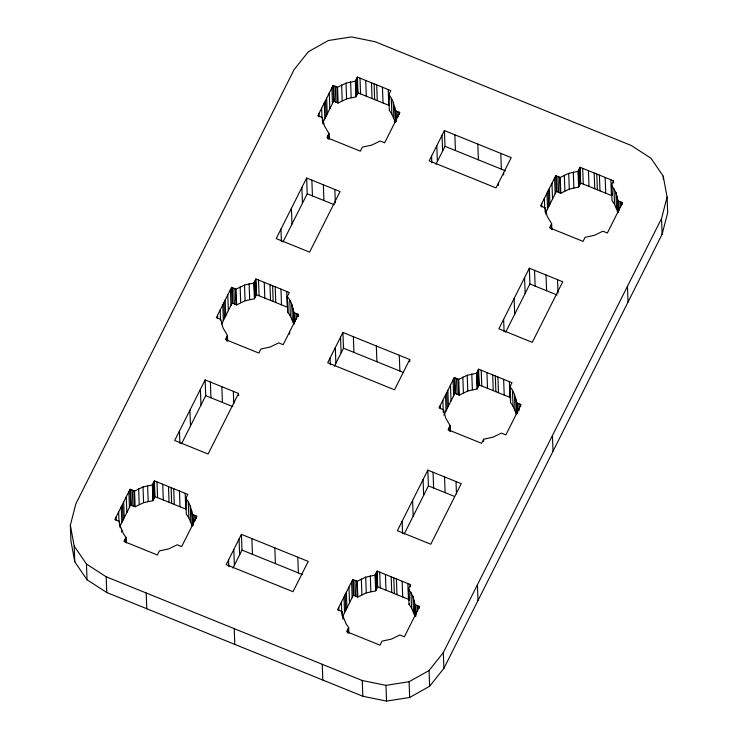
<?xml version="1.0" encoding="UTF-8"?>
<svg xmlns="http://www.w3.org/2000/svg" width="738" height="738" viewBox="0 0 738 738"><rect width="100%" height="100%" fill="white"/><g stroke="black" fill="none" stroke-linecap="round" stroke-linejoin="round"><path stroke-width="1.11" d="M70.341 525.188L75.876 503.74L294.093 69.667L308.355 51.743L328.336 40.525L351.454 36.9L375.153 41.743L631.239 145.478L650.971 158.227L663.241 176.197L667.078 197.064L667.659 212.802L662.115 234.26L443.898 668.333L429.645 686.248L409.673 697.465L386.546 701.1L362.838 696.257L106.761 592.522L87.029 579.773L74.769 561.803L70.922 540.936L70.341 525.188L74.187 546.065L74.769 561.803M74.187 546.065L86.457 564.026L106.18 576.784L362.257 680.519L385.965 685.362L409.092 681.727L429.064 670.51L443.326 652.586L661.543 218.522L667.078 197.064M185.764 498.454C192.544 506.037 192.286 516.415 192.212 525.954L188.863 517.873L186.336 514.202L185.764 498.454L187.803 494.405L154.39 480.872L152.36 484.921L143.015 486.942L134.556 491.056L130.072 489.239L114.851 519.524L119.325 521.342L120.183 527.873M287.257 296.565C294.047 304.148 293.789 314.517 293.715 324.065L290.357 315.984L287.838 312.303L287.257 296.565L289.305 292.497L255.892 278.973L253.854 283.032L244.509 285.043L236.049 289.167L231.575 287.35L216.345 317.635L220.828 319.453L222.987 327.866L227.479 335.486L227.691 341.113M388.76 94.667C395.55 102.241 395.282 112.628 395.208 122.167L391.86 114.086L389.332 110.414L388.76 94.667L390.799 90.608L357.395 77.075L355.356 81.134L346.011 83.145L337.543 87.268L333.069 85.46L317.838 115.746L322.321 117.554L324.48 125.967L328.982 133.596L329.185 139.224M120.1 525.963L130.654 504.986L130.072 489.239M221.603 324.065L232.147 303.087L231.575 287.35M322.663 123.043L333.641 101.198L333.069 85.46M120.1 525.631L123.449 533.703L125.986 537.384L123.947 541.443L157.351 554.976L159.39 550.917L168.725 548.906L177.194 544.782L181.659 546.59L196.88 516.305L192.415 514.497L191.64 510.216M205.146 379.922L174.694 440.494L208.098 454.027L238.549 393.455L205.146 379.922L205.718 395.669L181.52 443.796M227.479 335.486L225.45 339.535L258.853 353.068L260.883 349.019L270.219 347.008L278.687 342.893L283.152 344.701L298.383 314.416L293.918 312.608L293.134 308.318M306.639 178.024L276.196 238.595L309.6 252.128L340.043 191.557L306.639 178.024L307.22 193.771L283.023 241.898M328.982 133.596L326.943 137.646L360.347 151.179L362.386 147.13L371.721 145.109L380.181 140.995L384.655 142.803L399.876 112.517L395.411 110.709L394.636 106.42M130.654 504.986L135.128 506.794L143.587 502.679L152.932 500.668L154.971 496.619L154.39 480.872M232.147 303.087L236.63 304.905L245.09 300.79L254.435 298.77L256.473 294.711L255.892 278.973M333.641 101.198L338.124 103.016L346.583 98.892L355.928 96.881L357.967 92.822L357.395 77.075M287.838 312.303L287.783 301.547M389.332 110.414L389.655 109.778M241.418 534.349L226.197 564.635L293.004 591.701L308.235 561.415L241.418 534.349L241.999 550.087L232.959 568.075M342.921 332.46L327.69 362.736L394.507 389.802L409.728 359.517L342.921 332.46L343.493 348.198L334.452 366.177M444.414 130.561L429.193 160.847L496.001 187.913L511.222 157.628L444.414 130.561L444.996 146.308L435.955 164.288M410.568 586.867L410.485 584.616L377.081 571.083L375.042 575.133L365.707 577.153L357.238 581.267L352.773 579.459L337.552 609.745L342.017 611.553L342.912 619.21M509.94 386.767C516.729 394.35 516.471 404.728 516.397 414.267L513.048 406.195L510.521 402.514L509.94 386.767L511.988 382.708L478.584 369.175L476.536 373.244L467.2 375.255L458.741 379.369L454.276 377.561L439.045 407.846L443.51 409.655L445.678 418.077L450.171 425.697L450.374 431.315M613.564 183.061L613.481 180.819L580.077 167.286L578.038 171.345L568.703 173.356L560.234 177.48L555.769 175.672L540.539 205.957L545.013 207.765L547.172 216.179L551.664 223.808L551.867 229.426M342.801 616.184L353.354 595.197L352.773 579.459M443.87 415.143L454.848 393.308L454.276 377.561M545.797 212.387L556.341 191.41L555.769 175.672M342.792 615.843L346.14 623.914L348.668 627.595L346.629 631.654L380.033 645.187L382.072 641.128L391.408 639.108L399.876 634.984L404.359 636.802L419.581 606.516L415.097 604.699L412.939 596.286L408.446 588.666L410.485 584.616M427.828 470.134L397.376 530.705L430.78 544.229L461.232 483.667L427.828 470.134L428.409 485.872L404.212 534.008M450.171 425.697L448.132 429.747L481.536 443.28L483.575 439.23L492.91 437.21L501.37 433.095L505.853 434.913L521.083 404.627L516.6 402.81L515.816 398.529M529.33 268.235L498.879 328.807L532.283 342.34L562.734 281.768L529.33 268.235L529.902 283.973L505.705 332.109M551.664 223.808L549.625 227.857L583.029 241.381L585.068 237.341L594.404 235.311L602.872 231.206L607.346 233.023L622.577 202.738L618.093 200.921L615.935 192.489L611.442 184.878L613.481 180.819M353.354 595.197L357.819 597.005L366.279 592.891L375.624 590.87L377.653 586.821L377.081 571.083M454.848 393.308L459.313 395.116L467.781 391.002L477.117 388.981L479.156 384.922L478.584 369.175M556.341 191.41L560.815 193.218L569.284 189.103L578.61 187.083L580.658 183.024L580.077 167.286M414.322 600.418L414.904 616.165L411.546 608.084L409.027 604.404L409.341 603.776M510.521 402.514L510.631 396.26M357.967 92.822L388.76 105.294L388.188 89.547M580.658 183.024L611.451 195.505L610.87 179.758M444.996 146.308L505.539 170.829M307.22 193.771L334.36 204.767M529.902 283.973L557.042 294.969M256.473 294.711L287.266 307.183L286.695 291.445M479.156 384.922L509.958 397.395L509.377 381.647M343.493 348.198L402.994 372.303M205.718 395.669L232.867 406.656M428.409 485.872L454.507 496.443M154.971 496.619L185.764 509.091L185.183 493.353M377.653 586.821L408.455 599.302L407.874 583.555M241.999 550.087L302.543 574.616M617.319 196.631L617.9 212.369L614.542 204.297L612.014 200.616L611.442 184.878M663.241 176.197L663.361 179.565M661.543 218.522L662.115 234.26M627.448 286.344L628.02 302.082M621.876 202.452L621.959 204.703M620.335 201.825L620.538 207.452M618.795 201.206L619.127 210.201M618.093 200.921L618.509 212.166M615.935 192.489L616.516 208.236M613.97 188.55L614.542 204.297M611.756 184.242L612.171 195.487M605.132 177.434L605.714 193.181M599.394 175.109L599.976 190.856M596.784 174.057L597.365 189.795M594.173 172.996L594.754 188.734M588.435 170.672L589.007 186.41M582.688 168.338L583.269 184.085M579.764 167.923L580.336 183.661M579.053 169.316L579.634 185.053M578.352 170.709L578.933 186.446M578.038 171.345L578.61 187.083M573.297 172.074L573.869 187.821M568.703 173.356L569.284 189.103M564.33 175.164L564.902 190.902M560.234 177.48L560.815 193.218M559.533 177.194L560.114 192.941M558.002 176.576L558.574 192.314M556.461 175.958L557.042 191.696M554.579 178.033L555.16 193.78M557.513 279.656L558.002 293.143M551.959 183.236L552.541 198.983M551.341 224.435L551.507 228.937M549.349 188.439L549.921 204.186M550.649 225.828L550.732 228.079M548.159 190.81L548.74 206.548M546.969 193.172L547.55 208.919M545.788 212.046L545.871 214.297M545.013 207.765L545.17 212.267M544.349 198.384L544.718 208.503M552.43 435.558L553.011 451.296M546.028 274.997L546.609 290.744M541.729 203.587L541.858 206.963M534.543 270.348L535.124 286.095M524.57 277.7L525.142 293.438M520.382 404.341L520.465 406.592M518.842 403.723L519.082 410.466M514.1 298.521L514.681 314.259M517.301 403.096L517.67 413.215M516.6 402.81L516.969 412.929M514.432 394.387L515.013 410.134M512.467 390.448L513.048 406.195M503.611 172.766L503.694 175.017M510.262 386.14L510.345 388.382M500.788 153.403L501.36 169.14M503.639 319.342L504.091 331.713M498.381 183.181L498.464 185.432M503.639 379.323L504.22 395.07M497.901 376.998L498.473 392.745M495.29 375.946L495.871 391.684M492.68 374.886L493.261 390.633M486.932 372.561L487.514 388.299M477.818 144.094L478.399 159.832M481.194 370.236L481.766 385.974M483.575 439.23L483.658 441.481M478.261 369.812L478.842 385.55M477.56 371.205L478.141 386.952M476.859 372.607L477.44 388.345M476.536 373.244L477.117 388.981M471.794 373.972L472.375 389.719M477.421 584.764L477.993 600.511M467.2 375.255L467.781 391.002M454.857 134.796L455.429 150.534M462.827 377.063L463.409 392.81M458.741 379.369L459.313 395.116M458.04 379.092L458.621 394.83M456.508 378.465L457.08 394.212M454.968 377.847L455.549 393.585M453.086 379.932L453.658 395.669M456.01 481.545L456.471 493.916M442.034 135.294L442.615 151.041M450.466 385.135L451.047 400.872M449.848 426.333L450.014 430.826M447.855 390.337L448.427 406.075M449.147 427.717L449.276 431.093M446.665 392.699L447.237 408.437M436.804 145.709L437.376 161.447M445.475 395.07L446.047 410.808M443.51 409.655L443.593 411.905M442.855 400.273L443.307 412.643M444.534 476.896L445.106 492.643M431.573 156.115L431.813 162.858M440.235 405.485L440.365 408.852M443.326 652.586L443.898 668.333M433.049 472.246L433.63 487.984M423.068 479.599L423.649 495.336M429.064 670.51L429.645 686.248M418.88 606.239L418.963 608.481M409.728 359.517L409.811 361.768M417.339 605.612L417.551 611.23M399.175 112.241L399.258 114.491M412.607 500.419L413.179 516.157M415.798 604.985L416.131 613.979M397.644 111.613L397.847 117.241M415.771 614.09L415.854 616.341M415.097 604.699L415.512 615.944M396.103 110.995L396.481 121.115M395.411 110.709L395.826 121.954M412.939 596.286L413.511 612.023M393.253 102.287L393.824 118.025M410.974 592.346L411.546 608.084M391.278 98.348L391.86 114.086M408.769 588.029L409.221 600.4M408.446 588.666L409.027 604.404M399.286 355.292L399.867 371.029M389.074 94.03L389.286 99.658M409.092 681.727L409.673 697.465M402.136 521.24L402.588 533.602M402.136 581.23L402.708 596.977M382.441 87.222L383.022 102.969M396.398 578.906L396.97 594.653M376.703 84.898L377.275 100.636M393.788 577.854L394.369 593.592M374.092 83.837L374.664 99.584M391.177 576.793L391.758 592.531M371.482 82.785L372.053 98.523M385.43 574.468L386.011 590.206M376.325 345.984L376.897 361.731M365.744 80.46L366.316 96.198M385.965 685.362L386.546 701.1M379.692 572.144L380.264 587.882M360.006 78.136L360.578 93.874M376.758 571.719L377.339 587.457M376.057 573.103L376.638 588.85M357.072 77.711L357.653 93.449M375.365 574.496L375.937 590.243M375.042 575.133L375.624 590.87M356.371 79.104L356.952 94.851M355.67 80.497L356.251 96.244M355.356 81.134L355.928 96.881M370.301 575.871L370.873 591.608M350.605 81.863L351.177 97.61M365.707 577.153L366.279 592.891M346.011 83.145L346.583 98.892M353.354 336.685L353.936 352.423M361.334 578.952L361.906 594.699M341.639 84.953L342.22 100.7M362.257 680.519L362.838 696.257M357.238 581.267L357.819 597.005M356.546 580.981L357.118 596.719M337.543 87.268L338.124 103.016M355.006 580.363L355.587 596.101M336.842 86.992L337.423 102.73M353.474 579.736L354.046 595.483M335.31 86.364L335.882 102.102M333.77 85.737L334.342 101.484M351.583 581.821L352.164 597.568M331.879 87.822L332.46 103.56M340.541 337.183L341.113 352.93M334.831 189.445L335.32 202.941M348.963 587.033L349.544 602.771M329.259 93.025L329.84 108.763M348.668 627.595L348.871 633.213M348.354 628.232L348.511 632.724M346.353 592.236L346.925 607.983M347.644 629.625L347.773 633.001M328.659 134.233L328.825 138.726M345.163 594.607L345.735 610.344M326.648 98.228L327.22 113.966M327.958 135.626L328.087 138.993M335.31 347.598L335.882 363.336M343.973 596.968L344.545 612.715M325.458 100.589L326.039 116.336M324.268 102.96L324.849 118.698M342.017 611.553L342.183 616.045M341.353 602.171L341.722 612.291M323.096 121.835L323.179 124.085M322.321 117.554L322.441 120.931M321.648 108.163L321.98 117.167M330.07 358.004L330.32 364.756M323.345 184.795L323.917 200.533M338.742 607.374L338.862 610.75M319.028 113.375L319.157 116.752M311.86 180.146L312.442 195.884M322.248 664.311L322.829 680.049M301.888 187.489L302.46 203.236M298.383 314.416L298.466 316.657M297.682 314.13L297.765 316.381M296.15 313.512L296.353 319.13M291.418 208.31L291.99 224.057M294.61 312.884L294.942 321.879M293.918 312.608L294.324 323.844M291.75 304.185L292.331 319.923M289.785 300.246L290.357 315.984M289.582 331.916L289.665 334.166M297.792 557.181L298.373 572.928M280.947 229.131L281.399 241.501M280.947 289.121L281.519 304.859M275.2 286.787L275.781 302.534M272.59 285.735L273.171 301.473M269.979 284.674L270.56 300.412M274.831 547.882L275.403 563.62M264.241 282.35L264.822 298.087M258.503 280.025L259.084 295.763M255.579 279.601L256.151 295.348M254.878 281.003L255.449 296.741M254.176 282.396L254.748 298.143M253.854 283.032L254.435 298.77M249.103 283.761L249.684 299.508M244.509 285.043L245.09 300.79M251.861 538.574L252.442 554.321M240.136 286.851L240.717 302.598M236.049 289.167L236.63 304.905M235.348 288.881L235.929 304.619M238.549 393.455L238.632 395.706M233.808 288.254L234.389 304.001M232.267 287.635L232.848 303.373M230.385 289.711L230.957 305.458M239.047 539.081L239.619 554.819M233.328 391.343L233.78 403.714M227.765 294.914L228.346 310.661M227.166 336.122L227.332 340.624M225.155 300.117L225.727 315.864M226.465 337.515L226.584 340.891M233.808 549.487L234.389 565.234M223.965 302.488L224.536 318.226M222.775 304.849L223.346 320.596M234.223 628.647L234.795 644.394M220.155 310.061L220.524 320.181M228.577 559.902L228.826 566.646M221.843 386.694L222.424 402.431M217.535 315.264L217.664 318.641M210.367 382.035L210.939 397.782M200.385 389.387L200.967 405.125M196.188 516.019L196.271 518.27M194.648 515.401L194.86 521.019M189.915 410.208L190.496 425.946M193.116 514.783L193.485 524.903M192.415 514.497L192.83 525.742M190.256 506.074L190.828 521.812M188.291 502.135L188.863 517.873M186.077 497.827L186.327 504.571M179.454 431.029L179.906 443.4M179.445 491.019L180.017 506.766M173.698 488.694L174.279 504.441M171.087 487.634L171.668 503.381M168.476 486.582L169.057 502.32M162.738 484.257L163.319 499.995M157 481.932L157.581 497.67M154.076 481.508L154.648 497.246M153.375 482.901L153.956 498.639M152.674 484.294L153.255 500.032M152.36 484.921L152.932 500.668M147.609 485.659L148.181 501.397M143.015 486.942L143.587 502.679M146.189 592.992L146.77 608.73M138.643 488.75L139.224 504.488M134.556 491.056L135.128 506.794M133.855 490.77L134.427 506.517M132.314 490.152L132.895 505.89M130.774 489.525L131.355 505.262M128.882 491.609L129.464 507.347M126.263 496.812L126.844 512.559M125.986 537.384L126.189 543.011M125.663 538.02L125.829 542.513M123.652 502.025L124.224 517.762M124.962 539.413L125.045 541.664M122.462 504.395L123.034 520.133M121.272 506.757L121.844 522.495M121.484 529.764L121.567 532.015M119.325 521.342L119.455 524.718M118.652 511.96L118.984 520.954M116.041 517.163L116.161 520.539M106.18 576.784L106.761 592.522M86.457 564.026L87.029 579.773"/></g></svg>
